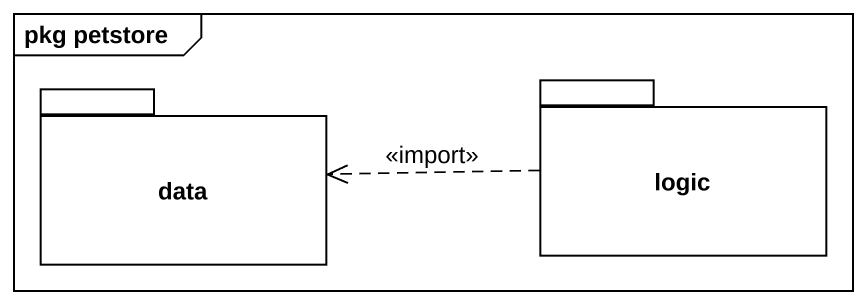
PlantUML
@startuml
mainframe pkg petstore
package data {
}
package logic {
}
logic .left.> data : <<import>>
@enduml
